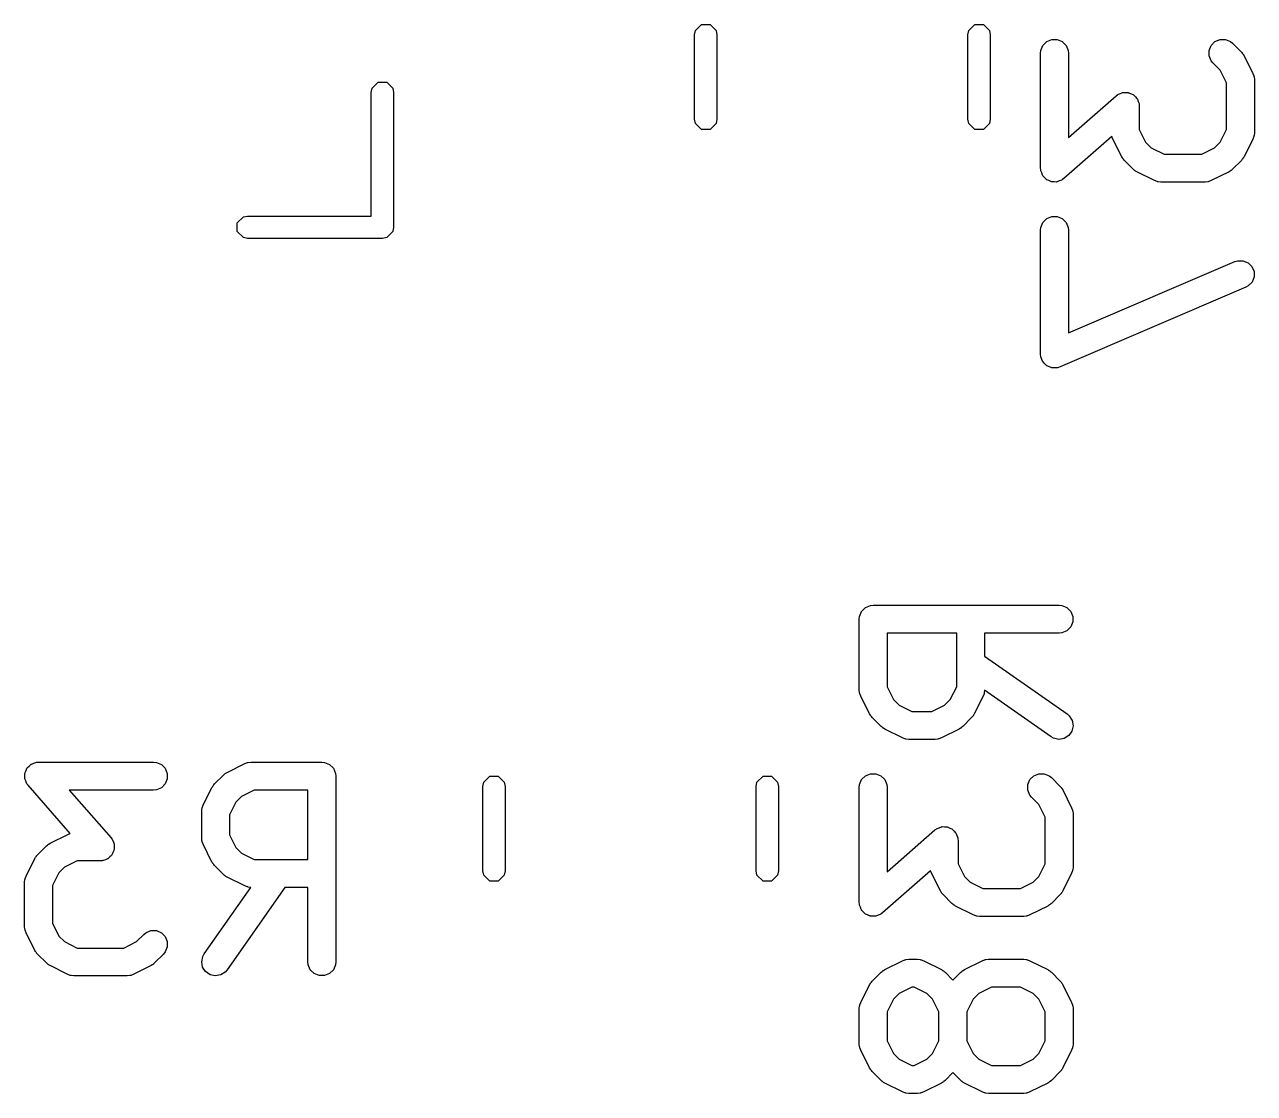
# Model space of a CAD drawing. Header units: inches. Extents: x -2.1 to 1.78, y 0.53 to 2.74.
# Drawn here: x 0.7968 to 1.0572, y 1.4672 to 1.6936 of the extents above; entities that cross this region are included whole.
import ezdxf

# ---------------------------------------------------------------- set-up
doc = ezdxf.new("R2010")
doc.units = ezdxf.units.IN
doc.header["$MEASUREMENT"] = 0
doc.layers.add('BLACK', color=250, linetype='CONTINUOUS')

msp = doc.modelspace()

# ---------------------------------------------------------------- linework, layer by layer
at = {"layer": 'BLACK', "linetype": 'CONTINUOUS'}
for p, q in [((0.93888, 1.69234), (0.94016, 1.69362)), ((0.94016, 1.69362), (0.94197, 1.69362)), ((0.94197, 1.69362), (0.94325, 1.69234)), ((0.99675, 1.69234), (0.99803, 1.69362)), ((0.99803, 1.69362), (0.99984, 1.69362)), ((0.99984, 1.69362), (1.00112, 1.69234)), ((0.9387, 1.69144), (0.93888, 1.69234)), ((0.9387, 1.67356), (0.9387, 1.69144)), ((0.94325, 1.69234), (0.94343, 1.69144)), ((0.94343, 1.69144), (0.94343, 1.67356)), ((0.99657, 1.69144), (0.99675, 1.69234)), ((0.99657, 1.67356), (0.99657, 1.69144)), ((1.00112, 1.69234), (1.0013, 1.69144)), ((1.0013, 1.69144), (1.0013, 1.67356)), ((1.01327, 1.69003), (1.01434, 1.69048)), ((1.01434, 1.69048), (1.01549, 1.69048)), ((1.01549, 1.69048), (1.01655, 1.69003)), ((1.04889, 1.69003), (1.04996, 1.69048)), ((1.04996, 1.69048), (1.05111, 1.69048)), ((1.05111, 1.69048), (1.05218, 1.69003)), ((1.01196, 1.68758), (1.01202, 1.68816)), ((1.01196, 1.66321), (1.01196, 1.68758)), ((1.01202, 1.68816), (1.01246, 1.68922)), ((1.01246, 1.68922), (1.01327, 1.69003)), ((1.01655, 1.69003), (1.01737, 1.68922)), ((1.01737, 1.68922), (1.01781, 1.68816)), ((1.01781, 1.68816), (1.01787, 1.68758)), ((1.01787, 1.68758), (1.01787, 1.66971)), ((1.04764, 1.68816), (1.04808, 1.68922)), ((1.04764, 1.687), (1.04764, 1.68816)), ((1.04808, 1.68922), (1.04889, 1.69003)), ((1.05218, 1.69003), (1.05262, 1.68967)), ((1.05262, 1.68967), (1.0545, 1.68779)), ((1.0545, 1.68779), (1.05468, 1.68757)), ((1.05468, 1.68757), (1.05474, 1.68752)), ((1.05474, 1.68752), (1.0548, 1.68743)), ((1.04808, 1.68594), (1.04764, 1.687)), ((1.04845, 1.68549), (1.04808, 1.68594)), ((1.04998, 1.68396), (1.04845, 1.68549)), ((1.0548, 1.68743), (1.05486, 1.68735)), ((1.05486, 1.68735), (1.05489, 1.68727)), ((1.05489, 1.68727), (1.05505, 1.68703)), ((1.05505, 1.68703), (1.05693, 1.68328)), ((1.05133, 1.68126), (1.04998, 1.68396)), ((1.05693, 1.68328), (1.05713, 1.68274)), ((1.05713, 1.68274), (1.05714, 1.68263)), ((1.05714, 1.68263), (1.05718, 1.68253)), ((1.05718, 1.68253), (1.05724, 1.68196)), ((0.87024, 1.67925), (0.87042, 1.68016)), ((0.87042, 1.68016), (0.87169, 1.68143)), ((0.87169, 1.68143), (0.8735, 1.68143)), ((0.8735, 1.68143), (0.87478, 1.68016)), ((0.87478, 1.68016), (0.87496, 1.67925)), ((1.05133, 1.6714), (1.05133, 1.68126)), ((1.05724, 1.68196), (1.05724, 1.67071)), ((0.87024, 1.65307), (0.87024, 1.67925)), ((0.87496, 1.67925), (0.87496, 1.65071)), ((1.01787, 1.66971), (1.02797, 1.67855)), ((1.02797, 1.67855), (1.02822, 1.67873)), ((1.02822, 1.67873), (1.02827, 1.67879)), ((1.02827, 1.67879), (1.02832, 1.67881)), ((1.02832, 1.67881), (1.02844, 1.67889)), ((1.02844, 1.67889), (1.02889, 1.67904)), ((1.02889, 1.67904), (1.02934, 1.67923)), ((1.02934, 1.67923), (1.02944, 1.67923)), ((1.02944, 1.67923), (1.02953, 1.67926)), ((1.02953, 1.67926), (1.03001, 1.67923)), ((1.03001, 1.67923), (1.03049, 1.67923)), ((1.03049, 1.67923), (1.03058, 1.67919)), ((1.03058, 1.67919), (1.03068, 1.67918)), ((1.03068, 1.67918), (1.03111, 1.67897)), ((1.03111, 1.67897), (1.03155, 1.67879)), ((1.03155, 1.67879), (1.03162, 1.67872)), ((1.03162, 1.67872), (1.03171, 1.67867)), ((1.03171, 1.67867), (1.03203, 1.67831)), ((1.03203, 1.67831), (1.03237, 1.67797)), ((1.03237, 1.67797), (1.03241, 1.67788)), ((1.03241, 1.67788), (1.03247, 1.6778)), ((1.03247, 1.6778), (1.03262, 1.67735)), ((1.03262, 1.67735), (1.03281, 1.67691)), ((1.03281, 1.67691), (1.03282, 1.67677)), ((1.03282, 1.67677), (1.03284, 1.67671)), ((1.03284, 1.67671), (1.03283, 1.67664)), ((1.03283, 1.67664), (1.03286, 1.67633)), ((1.03286, 1.67633), (1.03286, 1.6714)), ((0.93888, 1.67266), (0.9387, 1.67356)), ((0.94016, 1.67138), (0.93888, 1.67266)), ((0.94325, 1.67266), (0.94197, 1.67138)), ((0.94343, 1.67356), (0.94325, 1.67266)), ((0.99675, 1.67266), (0.99657, 1.67356)), ((0.99803, 1.67138), (0.99675, 1.67266)), ((1.00112, 1.67266), (0.99984, 1.67138)), ((1.0013, 1.67356), (1.00112, 1.67266)), ((0.94197, 1.67138), (0.94016, 1.67138)), ((0.99984, 1.67138), (0.99803, 1.67138)), ((1.02707, 1.66992), (1.01686, 1.66099)), ((1.02727, 1.66939), (1.02707, 1.66992)), ((1.02915, 1.66564), (1.02727, 1.66939)), ((1.03286, 1.6714), (1.03421, 1.66871)), ((1.04998, 1.66871), (1.05133, 1.6714)), ((1.05693, 1.66939), (1.05505, 1.66564)), ((1.05713, 1.66993), (1.05693, 1.66939)), ((1.05714, 1.67003), (1.05713, 1.66993)), ((1.05718, 1.67013), (1.05714, 1.67003)), ((1.05724, 1.67071), (1.05718, 1.67013)), ((1.03421, 1.66871), (1.03541, 1.66751)), ((1.03541, 1.66751), (1.03811, 1.66616)), ((1.04609, 1.66616), (1.04879, 1.66751)), ((1.04879, 1.66751), (1.04998, 1.66871)), ((1.0293, 1.66539), (1.02915, 1.66564)), ((1.02933, 1.66532), (1.0293, 1.66539)), ((1.0294, 1.66524), (1.02933, 1.66532)), ((1.02945, 1.66515), (1.0294, 1.66524)), ((1.02951, 1.6651), (1.02945, 1.66515)), ((1.0297, 1.66487), (1.02951, 1.6651)), ((1.03157, 1.66299), (1.0297, 1.66487)), ((1.03811, 1.66616), (1.04609, 1.66616)), ((1.0545, 1.66487), (1.05262, 1.66299)), ((1.05468, 1.6651), (1.0545, 1.66487)), ((1.05474, 1.66515), (1.05468, 1.6651)), ((1.0548, 1.66524), (1.05474, 1.66515)), ((1.05486, 1.66532), (1.0548, 1.66524)), ((1.05489, 1.66539), (1.05486, 1.66532)), ((1.05505, 1.66564), (1.05489, 1.66539)), ((1.01199, 1.6629), (1.01196, 1.66321)), ((1.01199, 1.66283), (1.01199, 1.6629)), ((1.012, 1.66277), (1.01199, 1.66283)), ((1.01202, 1.66263), (1.012, 1.66277)), ((1.0122, 1.66219), (1.01202, 1.66263)), ((1.01236, 1.66173), (1.0122, 1.66219)), ((1.01242, 1.66166), (1.01236, 1.66173)), ((1.01246, 1.66157), (1.01242, 1.66166)), ((1.0128, 1.66123), (1.01246, 1.66157)), ((1.0318, 1.66281), (1.03157, 1.66299)), ((1.03185, 1.66275), (1.0318, 1.66281)), ((1.03194, 1.66269), (1.03185, 1.66275)), ((1.03202, 1.66263), (1.03194, 1.66269)), ((1.03209, 1.6626), (1.03202, 1.66263)), ((1.03234, 1.66244), (1.03209, 1.6626)), ((1.03609, 1.66057), (1.03234, 1.66244)), ((1.05186, 1.66244), (1.04811, 1.66057)), ((1.0521, 1.6626), (1.05186, 1.66244)), ((1.05218, 1.66263), (1.0521, 1.6626)), ((1.05226, 1.66269), (1.05218, 1.66263)), ((1.05235, 1.66275), (1.05226, 1.66269)), ((1.0524, 1.66281), (1.05235, 1.66275)), ((1.05262, 1.66299), (1.0524, 1.66281)), ((1.01311, 1.66087), (1.0128, 1.66123)), ((1.0132, 1.66082), (1.01311, 1.66087)), ((1.01327, 1.66075), (1.0132, 1.66082)), ((1.01372, 1.66057), (1.01327, 1.66075)), ((1.01415, 1.66036), (1.01372, 1.66057)), ((1.01425, 1.66035), (1.01415, 1.66036)), ((1.01434, 1.66031), (1.01425, 1.66035)), ((1.01482, 1.66031), (1.01434, 1.66031)), ((1.0153, 1.66028), (1.01482, 1.66031)), ((1.01539, 1.66031), (1.0153, 1.66028)), ((1.01549, 1.66031), (1.01539, 1.66031)), ((1.01593, 1.6605), (1.01549, 1.66031)), ((1.01639, 1.66065), (1.01593, 1.6605)), ((1.0165, 1.66073), (1.01639, 1.66065)), ((1.01655, 1.66075), (1.0165, 1.66073)), ((1.01661, 1.66081), (1.01655, 1.66075)), ((1.01686, 1.66099), (1.01661, 1.66081)), ((1.03663, 1.66036), (1.03609, 1.66057)), ((1.03674, 1.66035), (1.03663, 1.66036)), ((1.03684, 1.66031), (1.03674, 1.66035)), ((1.03741, 1.66026), (1.03684, 1.66031)), ((1.04679, 1.66026), (1.03741, 1.66026)), ((1.04736, 1.66031), (1.04679, 1.66026)), ((1.04746, 1.66035), (1.04736, 1.66031)), ((1.04757, 1.66036), (1.04746, 1.66035)), ((1.04811, 1.66057), (1.04757, 1.66036)), ((0.84187, 1.65161), (0.84315, 1.65289)), ((0.84187, 1.6498), (0.84187, 1.65161)), ((0.84315, 1.65289), (0.84406, 1.65307)), ((0.84406, 1.65307), (0.87024, 1.65307)), ((1.01202, 1.65066), (1.01246, 1.65172)), ((1.01246, 1.65172), (1.01327, 1.65254)), ((1.01327, 1.65254), (1.01434, 1.65298)), ((1.01434, 1.65298), (1.01549, 1.65298)), ((1.01549, 1.65298), (1.01655, 1.65254)), ((1.01655, 1.65254), (1.01737, 1.65172)), ((1.01737, 1.65172), (1.01781, 1.65066)), ((0.84315, 1.64853), (0.84187, 1.6498)), ((0.84406, 1.64835), (0.84315, 1.64853)), ((0.8735, 1.64853), (0.8726, 1.64835)), ((0.87478, 1.6498), (0.8735, 1.64853)), ((0.87496, 1.65071), (0.87478, 1.6498)), ((1.01196, 1.65008), (1.01202, 1.65066)), ((1.01196, 1.62384), (1.01196, 1.65008)), ((1.01781, 1.65066), (1.01787, 1.65008)), ((1.01787, 1.65008), (1.01787, 1.62832)), ((0.8726, 1.64835), (0.84406, 1.64835)), ((1.01787, 1.62832), (1.05312, 1.64342)), ((1.05312, 1.64342), (1.05367, 1.6436)), ((1.05367, 1.6436), (1.05482, 1.64361)), ((1.05482, 1.64361), (1.05589, 1.64319)), ((1.05589, 1.64319), (1.05672, 1.64238)), ((1.05672, 1.64238), (1.05717, 1.64132)), ((1.05717, 1.64132), (1.05719, 1.64017)), ((1.05545, 1.638), (1.01608, 1.62112)), ((1.05595, 1.63828), (1.05545, 1.638)), ((1.05676, 1.6391), (1.05595, 1.63828)), ((1.05719, 1.64017), (1.05676, 1.6391)), ((1.01202, 1.62326), (1.01196, 1.62384)), ((1.01203, 1.62324), (1.01202, 1.62326)), ((1.01203, 1.62323), (1.01203, 1.62324)), ((1.01225, 1.62271), (1.01203, 1.62323)), ((1.01246, 1.6222), (1.01225, 1.62271)), ((1.01247, 1.62218), (1.01246, 1.6222)), ((1.01248, 1.62217), (1.01247, 1.62218)), ((1.01288, 1.62178), (1.01248, 1.62217)), ((1.01327, 1.62138), (1.01288, 1.62178)), ((1.01329, 1.62138), (1.01327, 1.62138)), ((1.0133, 1.62136), (1.01329, 1.62138)), ((1.01382, 1.62116), (1.0133, 1.62136)), ((1.01434, 1.62094), (1.01382, 1.62116)), ((1.01436, 1.62094), (1.01434, 1.62094)), ((1.01437, 1.62093), (1.01436, 1.62094)), ((1.01493, 1.62094), (1.01437, 1.62093)), ((1.01549, 1.62094), (1.01493, 1.62094)), ((1.01551, 1.62095), (1.01549, 1.62094)), ((1.01553, 1.62095), (1.01551, 1.62095)), ((1.01608, 1.62112), (1.01553, 1.62095)), ((0.97489, 1.57014), (0.97595, 1.57058)), ((0.97595, 1.57058), (0.97653, 1.57064)), ((0.97653, 1.57064), (1.0159, 1.57064)), ((1.0159, 1.57064), (1.01647, 1.57058)), ((1.01647, 1.57058), (1.01754, 1.57014)), ((0.97358, 1.56769), (0.97363, 1.56826)), ((0.97358, 1.55269), (0.97358, 1.56769)), ((0.97363, 1.56826), (0.97407, 1.56933)), ((0.97407, 1.56933), (0.97489, 1.57014)), ((1.01754, 1.57014), (1.01835, 1.56933)), ((1.01835, 1.56933), (1.01879, 1.56826)), ((1.01879, 1.56826), (1.01879, 1.56711)), ((1.01754, 1.56523), (1.01647, 1.56479)), ((1.01835, 1.56605), (1.01754, 1.56523)), ((1.01879, 1.56711), (1.01835, 1.56605)), ((0.9942, 1.56474), (0.97948, 1.56474)), ((0.97948, 1.56474), (0.97948, 1.55339)), ((0.9942, 1.55339), (0.9942, 1.56474)), ((1.0159, 1.56474), (1.0001, 1.56474)), ((1.0001, 1.56474), (1.0001, 1.55985)), ((1.01647, 1.56479), (1.0159, 1.56474)), ((1.0001, 1.55985), (1.01759, 1.54761)), ((0.97363, 1.55211), (0.97358, 1.55269)), ((0.97367, 1.55202), (0.97363, 1.55211)), ((0.97948, 1.55339), (0.98083, 1.55069)), ((0.99285, 1.55069), (0.9942, 1.55339)), ((1.00005, 1.55211), (1.00001, 1.55202)), ((1.0001, 1.55265), (1.00005, 1.55211)), ((1.01421, 1.54277), (1.0001, 1.55265)), ((0.97368, 1.55191), (0.97367, 1.55202)), ((0.97389, 1.55137), (0.97368, 1.55191)), ((0.97576, 1.54762), (0.97389, 1.55137)), ((0.98083, 1.55069), (0.98203, 1.54949)), ((0.98203, 1.54949), (0.98472, 1.54814)), ((0.98895, 1.54814), (0.99165, 1.54949)), ((0.99165, 1.54949), (0.99285, 1.55069)), ((0.99979, 1.55137), (0.99792, 1.54762)), ((1, 1.55191), (0.99979, 1.55137)), ((1.00001, 1.55202), (1, 1.55191)), ((0.97592, 1.54737), (0.97576, 1.54762)), ((0.97595, 1.5473), (0.97592, 1.54737)), ((0.97601, 1.54722), (0.97595, 1.5473)), ((0.97607, 1.54713), (0.97601, 1.54722)), ((0.97613, 1.54708), (0.97607, 1.54713)), ((0.97632, 1.54685), (0.97613, 1.54708)), ((0.97819, 1.54498), (0.97632, 1.54685)), ((0.98472, 1.54814), (0.98895, 1.54814)), ((0.99736, 1.54685), (0.99549, 1.54498)), ((0.99755, 1.54708), (0.99736, 1.54685)), ((0.99761, 1.54713), (0.99755, 1.54708)), ((0.99766, 1.54722), (0.99761, 1.54713)), ((0.99773, 1.5473), (0.99766, 1.54722)), ((0.99776, 1.54737), (0.99773, 1.5473)), ((0.99792, 1.54762), (0.99776, 1.54737)), ((1.01759, 1.54761), (1.01803, 1.54723)), ((1.01803, 1.54723), (1.01865, 1.54626)), ((0.97842, 1.54479), (0.97819, 1.54498)), ((0.97847, 1.54473), (0.97842, 1.54479)), ((0.97856, 1.54468), (0.97847, 1.54473)), ((0.97864, 1.54461), (0.97856, 1.54468)), ((0.97871, 1.54458), (0.97864, 1.54461)), ((0.97896, 1.54442), (0.97871, 1.54458)), ((0.98271, 1.54255), (0.97896, 1.54442)), ((0.99472, 1.54442), (0.99097, 1.54255)), ((0.99497, 1.54458), (0.99472, 1.54442)), ((0.99504, 1.54461), (0.99497, 1.54458)), ((0.99512, 1.54468), (0.99504, 1.54461)), ((0.99521, 1.54473), (0.99512, 1.54468)), ((0.99526, 1.54479), (0.99521, 1.54473)), ((0.99549, 1.54498), (0.99526, 1.54479)), ((1.01885, 1.54513), (1.0186, 1.544)), ((1.01865, 1.54626), (1.01885, 1.54513)), ((0.98325, 1.54234), (0.98271, 1.54255)), ((0.98335, 1.54234), (0.98325, 1.54234)), ((0.98345, 1.5423), (0.98335, 1.54234)), ((0.98403, 1.54224), (0.98345, 1.5423)), ((0.98965, 1.54224), (0.98403, 1.54224)), ((0.99023, 1.5423), (0.98965, 1.54224)), ((0.99033, 1.54234), (0.99023, 1.5423)), ((0.99043, 1.54234), (0.99033, 1.54234)), ((0.99097, 1.54255), (0.99043, 1.54234)), ((1.01471, 1.54249), (1.01421, 1.54277)), ((1.01583, 1.54224), (1.01471, 1.54249)), ((1.01697, 1.54244), (1.01583, 1.54224)), ((1.01794, 1.54306), (1.01697, 1.54244)), ((1.0186, 1.544), (1.01794, 1.54306)), ((0.79744, 1.53626), (0.7978, 1.53657)), ((0.7978, 1.53657), (0.79814, 1.53691)), ((0.79814, 1.53691), (0.79823, 1.53695)), ((0.79823, 1.53695), (0.79831, 1.53701)), ((0.79831, 1.53701), (0.79876, 1.53717)), ((0.79876, 1.53717), (0.79921, 1.53735)), ((0.79921, 1.53735), (0.79935, 1.53737)), ((0.79935, 1.53737), (0.7994, 1.53738)), ((0.7994, 1.53738), (0.79948, 1.53738)), ((0.79948, 1.53738), (0.79978, 1.53741)), ((0.79978, 1.53741), (0.82415, 1.53741)), ((0.82415, 1.53741), (0.82473, 1.53735)), ((0.82473, 1.53735), (0.82579, 1.53691)), ((0.82579, 1.53691), (0.82661, 1.5361)), ((0.83971, 1.53522), (0.84346, 1.5371)), ((0.84346, 1.5371), (0.844, 1.5373)), ((0.844, 1.5373), (0.8441, 1.53731)), ((0.8441, 1.53731), (0.8442, 1.53735)), ((0.8442, 1.53735), (0.84478, 1.53741)), ((0.84478, 1.53741), (0.85977, 1.53741)), ((0.85977, 1.53741), (0.86035, 1.53735)), ((0.86035, 1.53735), (0.86142, 1.53691)), ((0.86142, 1.53691), (0.86223, 1.5361)), ((0.79685, 1.53407), (0.79689, 1.53455)), ((0.79689, 1.53398), (0.79685, 1.53407)), ((0.79689, 1.53503), (0.79692, 1.53512)), ((0.79689, 1.53455), (0.79689, 1.53503)), ((0.79689, 1.53388), (0.79689, 1.53398)), ((0.79707, 1.53344), (0.79689, 1.53388)), ((0.79692, 1.53512), (0.79693, 1.53522)), ((0.79693, 1.53522), (0.79714, 1.53565)), ((0.79714, 1.53565), (0.79733, 1.5361)), ((0.79733, 1.5361), (0.7974, 1.53617)), ((0.7974, 1.53617), (0.79744, 1.53626)), ((0.82661, 1.5361), (0.82705, 1.53503)), ((0.82705, 1.53388), (0.82661, 1.53282)), ((0.82705, 1.53503), (0.82705, 1.53388)), ((0.83706, 1.53279), (0.83894, 1.53467)), ((0.83894, 1.53467), (0.83917, 1.53485)), ((0.83917, 1.53485), (0.83922, 1.53491)), ((0.83922, 1.53491), (0.83931, 1.53497)), ((0.83931, 1.53497), (0.83939, 1.53504)), ((0.83939, 1.53504), (0.83946, 1.53507)), ((0.83946, 1.53507), (0.83971, 1.53522)), ((0.86223, 1.5361), (0.86267, 1.53503)), ((0.86267, 1.53503), (0.86273, 1.53446)), ((0.86273, 1.53446), (0.86273, 1.49509)), ((0.89404, 1.53317), (0.89532, 1.53445)), ((0.89532, 1.53445), (0.89712, 1.53445)), ((0.89712, 1.53445), (0.8984, 1.53317)), ((0.95191, 1.53317), (0.95319, 1.53445)), ((0.95319, 1.53445), (0.955, 1.53445)), ((0.955, 1.53445), (0.95628, 1.53317)), ((0.97407, 1.53371), (0.97489, 1.53452)), ((0.97489, 1.53452), (0.97595, 1.53496)), ((0.97595, 1.53496), (0.9771, 1.53496)), ((0.9771, 1.53496), (0.97817, 1.53452)), ((0.97817, 1.53452), (0.97898, 1.53371)), ((1.00969, 1.53371), (1.01051, 1.53452)), ((1.01051, 1.53452), (1.01157, 1.53496)), ((1.01157, 1.53496), (1.01272, 1.53496)), ((1.01272, 1.53496), (1.01379, 1.53452)), ((1.01379, 1.53452), (1.01424, 1.53416)), ((1.01424, 1.53416), (1.01611, 1.53228)), ((0.79722, 1.53298), (0.79707, 1.53344)), ((0.79731, 1.53287), (0.79722, 1.53298)), ((0.79733, 1.53282), (0.79731, 1.53287)), ((0.79738, 1.53276), (0.79733, 1.53282)), ((0.79756, 1.53251), (0.79738, 1.53276)), ((0.80649, 1.5223), (0.79756, 1.53251)), ((0.82415, 1.5315), (0.80629, 1.5315)), ((0.80629, 1.5315), (0.81513, 1.5214)), ((0.82473, 1.53156), (0.82415, 1.5315)), ((0.82579, 1.532), (0.82473, 1.53156)), ((0.82661, 1.53282), (0.82579, 1.532)), ((0.83464, 1.52828), (0.83651, 1.53203)), ((0.83651, 1.53203), (0.83667, 1.53227)), ((0.83667, 1.53227), (0.8367, 1.53235)), ((0.8367, 1.53235), (0.83676, 1.53243)), ((0.83676, 1.53243), (0.83682, 1.53252)), ((0.83682, 1.53252), (0.83688, 1.53257)), ((0.83688, 1.53257), (0.83706, 1.53279)), ((0.84547, 1.5315), (0.84278, 1.53015)), ((0.85682, 1.5315), (0.84547, 1.5315)), ((0.85682, 1.51679), (0.85682, 1.5315)), ((0.89386, 1.53227), (0.89404, 1.53317)), ((0.89386, 1.51439), (0.89386, 1.53227)), ((0.8984, 1.53317), (0.89858, 1.53227)), ((0.89858, 1.53227), (0.89858, 1.51439)), ((0.95173, 1.53227), (0.95191, 1.53317)), ((0.95173, 1.51439), (0.95173, 1.53227)), ((0.95628, 1.53317), (0.95646, 1.53227)), ((0.95646, 1.53227), (0.95646, 1.51439)), ((0.97358, 1.53207), (0.97363, 1.53264)), ((0.97358, 1.5077), (0.97358, 1.53207)), ((0.97363, 1.53264), (0.97407, 1.53371)), ((0.97898, 1.53371), (0.97942, 1.53264)), ((0.97942, 1.53264), (0.97948, 1.53207)), ((0.97948, 1.53207), (0.97948, 1.5142)), ((1.00925, 1.53264), (1.00969, 1.53371)), ((1.00925, 1.53149), (1.00925, 1.53264)), ((1.00969, 1.53043), (1.00925, 1.53149)), ((1.01611, 1.53228), (1.0163, 1.53205)), ((1.0163, 1.53205), (1.01636, 1.532)), ((1.01636, 1.532), (1.01641, 1.53191)), ((1.01641, 1.53191), (1.01648, 1.53183)), ((1.01648, 1.53183), (1.01651, 1.53176)), ((1.01651, 1.53176), (1.01666, 1.53151)), ((1.01666, 1.53151), (1.01854, 1.52776)), ((0.84158, 1.52896), (0.84023, 1.52626)), ((0.84278, 1.53015), (0.84158, 1.52896)), ((1.01006, 1.52998), (1.00969, 1.53043)), ((1.0116, 1.52844), (1.01006, 1.52998)), ((0.83433, 1.52696), (0.83438, 1.52753)), ((0.83433, 1.52133), (0.83433, 1.52696)), ((0.83438, 1.52753), (0.83442, 1.52763)), ((0.83442, 1.52763), (0.83443, 1.52774)), ((0.83443, 1.52774), (0.83464, 1.52828)), ((0.84023, 1.52626), (0.84023, 1.52203)), ((1.01295, 1.52575), (1.0116, 1.52844)), ((1.01854, 1.52776), (1.01875, 1.52722)), ((1.01875, 1.52722), (1.01875, 1.52712)), ((1.01875, 1.52712), (1.01879, 1.52702)), ((1.01879, 1.52702), (1.01885, 1.52644)), ((1.01885, 1.52644), (1.01885, 1.5152)), ((0.99005, 1.52338), (0.99051, 1.52353)), ((0.99051, 1.52353), (0.99095, 1.52372)), ((0.99095, 1.52372), (0.99105, 1.52372)), ((0.99105, 1.52372), (0.99114, 1.52375)), ((0.99114, 1.52375), (0.99162, 1.52372)), ((0.99162, 1.52372), (0.9921, 1.52372)), ((0.9921, 1.52372), (0.99219, 1.52368)), ((0.99219, 1.52368), (0.99229, 1.52367)), ((0.99229, 1.52367), (0.99272, 1.52346)), ((0.99272, 1.52346), (0.99317, 1.52327)), ((1.01295, 1.51589), (1.01295, 1.52575)), ((0.80221, 1.52022), (0.80596, 1.5221)), ((0.80596, 1.5221), (0.80649, 1.5223)), ((0.81513, 1.5214), (0.81531, 1.52115)), ((0.81531, 1.52115), (0.81536, 1.5211)), ((0.81536, 1.5211), (0.81538, 1.52105)), ((0.81538, 1.52105), (0.81546, 1.52093)), ((0.81546, 1.52093), (0.81562, 1.52048)), ((0.83438, 1.52076), (0.83433, 1.52133)), ((0.84023, 1.52203), (0.84158, 1.51933)), ((0.97948, 1.5142), (0.98958, 1.52304)), ((0.98958, 1.52304), (0.98983, 1.52322)), ((0.98983, 1.52322), (0.98989, 1.52327)), ((0.98989, 1.52327), (0.98994, 1.5233)), ((0.98994, 1.5233), (0.99005, 1.52338)), ((0.99317, 1.52327), (0.99324, 1.5232)), ((0.99324, 1.5232), (0.99333, 1.52316)), ((0.99333, 1.52316), (0.99364, 1.5228)), ((0.99364, 1.5228), (0.99398, 1.52246)), ((0.99398, 1.52246), (0.99402, 1.52237)), ((0.99402, 1.52237), (0.99409, 1.52229)), ((0.99409, 1.52229), (0.99424, 1.52184)), ((0.99424, 1.52184), (0.99442, 1.5214)), ((0.99442, 1.5214), (0.99444, 1.52125)), ((0.99444, 1.52125), (0.99445, 1.5212)), ((0.99445, 1.5212), (0.99445, 1.52112)), ((0.99445, 1.52112), (0.99448, 1.52082)), ((0.99448, 1.52082), (0.99448, 1.51589)), ((0.79957, 1.5178), (0.80144, 1.51967)), ((0.80144, 1.51967), (0.80167, 1.51986)), ((0.80167, 1.51986), (0.80172, 1.51992)), ((0.80172, 1.51992), (0.80181, 1.51997)), ((0.80181, 1.51997), (0.80189, 1.52004)), ((0.80189, 1.52004), (0.80196, 1.52007)), ((0.80196, 1.52007), (0.80221, 1.52022)), ((0.81554, 1.51826), (0.81536, 1.51782)), ((0.81576, 1.51869), (0.81554, 1.51826)), ((0.81562, 1.52048), (0.8158, 1.52003)), ((0.8158, 1.51888), (0.81576, 1.51879)), ((0.81576, 1.51879), (0.81576, 1.51869)), ((0.8158, 1.52003), (0.8158, 1.51993)), ((0.8158, 1.51993), (0.81583, 1.51984)), ((0.81583, 1.51984), (0.8158, 1.51936)), ((0.8158, 1.51936), (0.8158, 1.51888)), ((0.83442, 1.52066), (0.83438, 1.52076)), ((0.83443, 1.52055), (0.83442, 1.52066)), ((0.83464, 1.52001), (0.83443, 1.52055)), ((0.83651, 1.51626), (0.83464, 1.52001)), ((0.84158, 1.51933), (0.84278, 1.51814)), ((0.79714, 1.51328), (0.79902, 1.51703)), ((0.79902, 1.51703), (0.79917, 1.51728)), ((0.79917, 1.51728), (0.7992, 1.51735)), ((0.7992, 1.51735), (0.79927, 1.51743)), ((0.79927, 1.51743), (0.79932, 1.51752)), ((0.79932, 1.51752), (0.79938, 1.51757)), ((0.79938, 1.51757), (0.79957, 1.5178)), ((0.80798, 1.51651), (0.80528, 1.51516)), ((0.81291, 1.51651), (0.80798, 1.51651)), ((0.81321, 1.51654), (0.81291, 1.51651)), ((0.81329, 1.51653), (0.81321, 1.51654)), ((0.81334, 1.51655), (0.81329, 1.51653)), ((0.81348, 1.51656), (0.81334, 1.51655)), ((0.81393, 1.51675), (0.81348, 1.51656)), ((0.81438, 1.5169), (0.81393, 1.51675)), ((0.81445, 1.51696), (0.81438, 1.5169)), ((0.81455, 1.517), (0.81445, 1.51696)), ((0.81489, 1.51734), (0.81455, 1.517)), ((0.81525, 1.51766), (0.81489, 1.51734)), ((0.81529, 1.51775), (0.81525, 1.51766)), ((0.81536, 1.51782), (0.81529, 1.51775)), ((0.83667, 1.51601), (0.83651, 1.51626)), ((0.8367, 1.51594), (0.83667, 1.51601)), ((0.83676, 1.51586), (0.8367, 1.51594)), ((0.83682, 1.51577), (0.83676, 1.51586)), ((0.83688, 1.51572), (0.83682, 1.51577)), ((0.83706, 1.5155), (0.83688, 1.51572)), ((0.84278, 1.51814), (0.84547, 1.51679)), ((0.84547, 1.51679), (0.85682, 1.51679)), ((0.99448, 1.51589), (0.99583, 1.51319)), ((1.0116, 1.51319), (1.01295, 1.51589)), ((0.79693, 1.51274), (0.79714, 1.51328)), ((0.80408, 1.51396), (0.80274, 1.51126)), ((0.80528, 1.51516), (0.80408, 1.51396)), ((0.83894, 1.51362), (0.83706, 1.5155)), ((0.83917, 1.51343), (0.83894, 1.51362)), ((0.83922, 1.51338), (0.83917, 1.51343)), ((0.83931, 1.51332), (0.83922, 1.51338)), ((0.83939, 1.51325), (0.83931, 1.51332)), ((0.83946, 1.51322), (0.83939, 1.51325)), ((0.83971, 1.51307), (0.83946, 1.51322)), ((0.84346, 1.51119), (0.83971, 1.51307)), ((0.89404, 1.51348), (0.89386, 1.51439)), ((0.89532, 1.5122), (0.89404, 1.51348)), ((0.8984, 1.51348), (0.89712, 1.5122)), ((0.89858, 1.51439), (0.8984, 1.51348)), ((0.95191, 1.51348), (0.95173, 1.51439)), ((0.95319, 1.5122), (0.95191, 1.51348)), ((0.95628, 1.51348), (0.955, 1.5122)), ((0.95646, 1.51439), (0.95628, 1.51348)), ((0.98868, 1.51441), (0.97847, 1.50547)), ((0.98889, 1.51387), (0.98868, 1.51441)), ((0.99076, 1.51012), (0.98889, 1.51387)), ((0.99583, 1.51319), (0.99703, 1.512)), ((1.0104, 1.512), (1.0116, 1.51319)), ((1.01854, 1.51387), (1.01666, 1.51012)), ((1.01875, 1.51442), (1.01854, 1.51387)), ((1.01879, 1.51462), (1.01875, 1.51452)), ((1.01875, 1.51452), (1.01875, 1.51442)), ((1.01885, 1.5152), (1.01879, 1.51462)), ((0.79683, 1.51196), (0.79689, 1.51253)), ((0.79683, 1.50258), (0.79683, 1.51196)), ((0.79689, 1.51253), (0.79693, 1.51263)), ((0.79693, 1.51263), (0.79693, 1.51274)), ((0.80274, 1.51126), (0.80274, 1.50328)), ((0.83486, 1.49678), (0.84473, 1.51089)), ((0.85194, 1.51088), (0.8397, 1.49339)), ((0.844, 1.51099), (0.84346, 1.51119)), ((0.8441, 1.51098), (0.844, 1.51099)), ((0.8442, 1.51094), (0.8441, 1.51098)), ((0.84473, 1.51089), (0.8442, 1.51094)), ((0.85682, 1.51088), (0.85194, 1.51088)), ((0.85682, 1.49509), (0.85682, 1.51088)), ((0.89712, 1.5122), (0.89532, 1.5122)), ((0.955, 1.5122), (0.95319, 1.5122)), ((0.99703, 1.512), (0.99972, 1.51065)), ((0.99972, 1.51065), (1.0077, 1.51065)), ((1.0077, 1.51065), (1.0104, 1.512)), ((0.99092, 1.50988), (0.99076, 1.51012)), ((0.99095, 1.50981), (0.99092, 1.50988)), ((0.99101, 1.50972), (0.99095, 1.50981)), ((0.99107, 1.50964), (0.99101, 1.50972)), ((0.99113, 1.50958), (0.99107, 1.50964)), ((0.99131, 1.50936), (0.99113, 1.50958)), ((0.99319, 1.50748), (0.99131, 1.50936)), ((1.01611, 1.50936), (1.01424, 1.50748)), ((1.0163, 1.50958), (1.01611, 1.50936)), ((1.01636, 1.50964), (1.0163, 1.50958)), ((1.01641, 1.50972), (1.01636, 1.50964)), ((1.01648, 1.50981), (1.01641, 1.50972)), ((1.01651, 1.50988), (1.01648, 1.50981)), ((1.01666, 1.51012), (1.01651, 1.50988)), ((0.97361, 1.50739), (0.97358, 1.5077)), ((0.9736, 1.50731), (0.97361, 1.50739)), ((0.97362, 1.50726), (0.9736, 1.50731)), ((0.97363, 1.50712), (0.97362, 1.50726)), ((0.97382, 1.50668), (0.97363, 1.50712)), ((0.97397, 1.50622), (0.97382, 1.50668)), ((0.97404, 1.50615), (0.97397, 1.50622)), ((0.97407, 1.50606), (0.97404, 1.50615)), ((0.97441, 1.50572), (0.97407, 1.50606)), ((0.97473, 1.50536), (0.97441, 1.50572)), ((0.97482, 1.50531), (0.97473, 1.50536)), ((0.97489, 1.50524), (0.97482, 1.50531)), ((0.97533, 1.50506), (0.97489, 1.50524)), ((0.97812, 1.50522), (0.978, 1.50514)), ((0.97817, 1.50524), (0.97812, 1.50522)), ((0.97822, 1.5053), (0.97817, 1.50524)), ((0.97847, 1.50547), (0.97822, 1.5053)), ((0.99341, 1.5073), (0.99319, 1.50748)), ((0.99347, 1.50724), (0.99341, 1.5073)), ((0.99355, 1.50718), (0.99347, 1.50724)), ((0.99364, 1.50712), (0.99355, 1.50718)), ((0.99371, 1.50709), (0.99364, 1.50712)), ((0.99396, 1.50693), (0.99371, 1.50709)), ((0.9977, 1.50505), (0.99396, 1.50693)), ((1.01347, 1.50693), (1.00972, 1.50505)), ((1.01372, 1.50709), (1.01347, 1.50693)), ((1.01379, 1.50712), (1.01372, 1.50709)), ((1.01387, 1.50718), (1.01379, 1.50712)), ((1.01396, 1.50724), (1.01387, 1.50718)), ((1.01401, 1.5073), (1.01396, 1.50724)), ((1.01424, 1.50748), (1.01401, 1.5073)), ((0.79689, 1.50201), (0.79683, 1.50258)), ((0.80274, 1.50328), (0.80408, 1.50058)), ((0.97576, 1.50484), (0.97533, 1.50506)), ((0.97586, 1.50484), (0.97576, 1.50484)), ((0.97595, 1.5048), (0.97586, 1.50484)), ((0.97643, 1.5048), (0.97595, 1.5048)), ((0.97691, 1.50477), (0.97643, 1.5048)), ((0.977, 1.5048), (0.97691, 1.50477)), ((0.9771, 1.5048), (0.977, 1.5048)), ((0.97755, 1.50498), (0.9771, 1.5048)), ((0.978, 1.50514), (0.97755, 1.50498)), ((0.99825, 1.50485), (0.9977, 1.50505)), ((0.99835, 1.50484), (0.99825, 1.50485)), ((0.99845, 1.5048), (0.99835, 1.50484)), ((0.99903, 1.50474), (0.99845, 1.5048)), ((1.0084, 1.50474), (0.99903, 1.50474)), ((1.00898, 1.5048), (1.0084, 1.50474)), ((1.00907, 1.50484), (1.00898, 1.5048)), ((1.00918, 1.50485), (1.00907, 1.50484)), ((1.00972, 1.50505), (1.00918, 1.50485)), ((0.79693, 1.50191), (0.79689, 1.50201)), ((0.79693, 1.50181), (0.79693, 1.50191)), ((0.79714, 1.50126), (0.79693, 1.50181)), ((0.79902, 1.49751), (0.79714, 1.50126)), ((0.80408, 1.50058), (0.80528, 1.49939)), ((0.82053, 1.49939), (0.82207, 1.50092)), ((0.82207, 1.50092), (0.82251, 1.50129)), ((0.82251, 1.50129), (0.82358, 1.50173)), ((0.82358, 1.50173), (0.82473, 1.50173)), ((0.82473, 1.50173), (0.82579, 1.50129)), ((0.82579, 1.50129), (0.82661, 1.50048)), ((0.82661, 1.50048), (0.82705, 1.49941)), ((0.79917, 1.49727), (0.79902, 1.49751)), ((0.80528, 1.49939), (0.80798, 1.49804)), ((0.80798, 1.49804), (0.81783, 1.49804)), ((0.81783, 1.49804), (0.82053, 1.49939)), ((0.82705, 1.49826), (0.82661, 1.4972)), ((0.82705, 1.49941), (0.82705, 1.49826)), ((0.7992, 1.4972), (0.79917, 1.49727)), ((0.79927, 1.49711), (0.7992, 1.4972)), ((0.79932, 1.49703), (0.79927, 1.49711)), ((0.79938, 1.49697), (0.79932, 1.49703)), ((0.79957, 1.49675), (0.79938, 1.49697)), ((0.80144, 1.49487), (0.79957, 1.49675)), ((0.80167, 1.49469), (0.80144, 1.49487)), ((0.82437, 1.49487), (0.82414, 1.49469)), ((0.82624, 1.49675), (0.82437, 1.49487)), ((0.82661, 1.4972), (0.82624, 1.49675)), ((0.83433, 1.49515), (0.83457, 1.49627)), ((0.83453, 1.49402), (0.83433, 1.49515)), ((0.83457, 1.49627), (0.83486, 1.49678)), ((0.85688, 1.49451), (0.85682, 1.49509)), ((0.86273, 1.49509), (0.86267, 1.49451)), ((0.97896, 1.49346), (0.98271, 1.49534)), ((0.98271, 1.49534), (0.98325, 1.49555)), ((0.98325, 1.49555), (0.98335, 1.49555)), ((0.98335, 1.49555), (0.98345, 1.49559)), ((0.98345, 1.49559), (0.98403, 1.49565)), ((0.98403, 1.49565), (0.9859, 1.49565)), ((0.9859, 1.49565), (0.98648, 1.49559)), ((0.98648, 1.49559), (0.98658, 1.49555)), ((0.98658, 1.49555), (0.98668, 1.49555)), ((0.98668, 1.49555), (0.98722, 1.49534)), ((0.98722, 1.49534), (0.99097, 1.49346)), ((0.99583, 1.49346), (0.99958, 1.49534)), ((0.99958, 1.49534), (1.00012, 1.49555)), ((1.00012, 1.49555), (1.00023, 1.49555)), ((1.00023, 1.49555), (1.00032, 1.49559)), ((1.00032, 1.49559), (1.0009, 1.49565)), ((1.0009, 1.49565), (1.0084, 1.49565)), ((1.0084, 1.49565), (1.00898, 1.49559)), ((1.00898, 1.49559), (1.00907, 1.49555)), ((1.00907, 1.49555), (1.00918, 1.49555)), ((1.00918, 1.49555), (1.00972, 1.49534)), ((1.00972, 1.49534), (1.01347, 1.49346)), ((0.80172, 1.49463), (0.80167, 1.49469)), ((0.80181, 1.49457), (0.80172, 1.49463)), ((0.80189, 1.49451), (0.80181, 1.49457)), ((0.80196, 1.49448), (0.80189, 1.49451)), ((0.80221, 1.49432), (0.80196, 1.49448)), ((0.80596, 1.49244), (0.80221, 1.49432)), ((0.8065, 1.49224), (0.80596, 1.49244)), ((0.80661, 1.49223), (0.8065, 1.49224)), ((0.80671, 1.49219), (0.80661, 1.49223)), ((0.80728, 1.49213), (0.80671, 1.49219)), ((0.81911, 1.49219), (0.81853, 1.49213)), ((0.8192, 1.49223), (0.81911, 1.49219)), ((0.81931, 1.49224), (0.8192, 1.49223)), ((0.81985, 1.49244), (0.81931, 1.49224)), ((0.8236, 1.49432), (0.81985, 1.49244)), ((0.82385, 1.49448), (0.8236, 1.49432)), ((0.82392, 1.49451), (0.82385, 1.49448)), ((0.824, 1.49457), (0.82392, 1.49451)), ((0.82409, 1.49463), (0.824, 1.49457)), ((0.82414, 1.49469), (0.82409, 1.49463)), ((0.83515, 1.49304), (0.83453, 1.49402)), ((0.83609, 1.49238), (0.83515, 1.49304)), ((0.83721, 1.49213), (0.83609, 1.49238)), ((0.83835, 1.49233), (0.83721, 1.49213)), ((0.83932, 1.49295), (0.83835, 1.49233)), ((0.8397, 1.49339), (0.83932, 1.49295)), ((0.85732, 1.49345), (0.85688, 1.49451)), ((0.85813, 1.49263), (0.85732, 1.49345)), ((0.8592, 1.49219), (0.85813, 1.49263)), ((0.86035, 1.49219), (0.8592, 1.49219)), ((0.86142, 1.49263), (0.86035, 1.49219)), ((0.86223, 1.49345), (0.86142, 1.49263)), ((0.86267, 1.49451), (0.86223, 1.49345)), ((0.97632, 1.49104), (0.97819, 1.49291)), ((0.97819, 1.49291), (0.97842, 1.4931)), ((0.97842, 1.4931), (0.97847, 1.49316)), ((0.97847, 1.49316), (0.97856, 1.49321)), ((0.97856, 1.49321), (0.97864, 1.49328)), ((0.97864, 1.49328), (0.97871, 1.49331)), ((0.97871, 1.49331), (0.97896, 1.49346)), ((0.99097, 1.49346), (0.99122, 1.49331)), ((0.99122, 1.49331), (0.99129, 1.49328)), ((0.99129, 1.49328), (0.99137, 1.49321)), ((0.99137, 1.49321), (0.99146, 1.49316)), ((0.99146, 1.49316), (0.99151, 1.4931)), ((0.99151, 1.4931), (0.99174, 1.49291)), ((0.99174, 1.49291), (0.9934, 1.49125)), ((0.9934, 1.49125), (0.99506, 1.49291)), ((0.99506, 1.49291), (0.99529, 1.4931)), ((0.99529, 1.4931), (0.99534, 1.49316)), ((0.99534, 1.49316), (0.99543, 1.49321)), ((0.99543, 1.49321), (0.99551, 1.49328)), ((0.99551, 1.49328), (0.99558, 1.49331)), ((0.99558, 1.49331), (0.99583, 1.49346)), ((1.01347, 1.49346), (1.01372, 1.49331)), ((1.01372, 1.49331), (1.01379, 1.49328)), ((1.01379, 1.49328), (1.01387, 1.49321)), ((1.01387, 1.49321), (1.01396, 1.49316)), ((1.01396, 1.49316), (1.01401, 1.4931)), ((1.01401, 1.4931), (1.01424, 1.49291)), ((1.01424, 1.49291), (1.01611, 1.49104)), ((0.81853, 1.49213), (0.80728, 1.49213)), ((0.97389, 1.48652), (0.97576, 1.49027)), ((0.97576, 1.49027), (0.97592, 1.49052)), ((0.97592, 1.49052), (0.97595, 1.49059)), ((0.97595, 1.49059), (0.97601, 1.49067)), ((0.97601, 1.49067), (0.97607, 1.49076)), ((0.97607, 1.49076), (0.97613, 1.49081)), ((0.97613, 1.49081), (0.97632, 1.49104)), ((0.98472, 1.48975), (0.98203, 1.4884)), ((0.98521, 1.48975), (0.98472, 1.48975)), ((0.9879, 1.4884), (0.98521, 1.48975)), ((1.0016, 1.48975), (0.9989, 1.4884)), ((1.0077, 1.48975), (1.0016, 1.48975)), ((1.0104, 1.4884), (1.0077, 1.48975)), ((1.01611, 1.49104), (1.0163, 1.49081)), ((1.0163, 1.49081), (1.01636, 1.49076)), ((1.01636, 1.49076), (1.01641, 1.49067)), ((1.01641, 1.49067), (1.01648, 1.49059)), ((1.01648, 1.49059), (1.01651, 1.49052)), ((1.01651, 1.49052), (1.01666, 1.49027)), ((1.01666, 1.49027), (1.01854, 1.48652)), ((0.98083, 1.4872), (0.97948, 1.4845)), ((0.98203, 1.4884), (0.98083, 1.4872)), ((0.9891, 1.4872), (0.9879, 1.4884)), ((0.99045, 1.4845), (0.9891, 1.4872)), ((0.9977, 1.4872), (0.99635, 1.4845)), ((0.9989, 1.4884), (0.9977, 1.4872)), ((1.0116, 1.4872), (1.0104, 1.4884)), ((1.01295, 1.4845), (1.0116, 1.4872)), ((0.97358, 1.4852), (0.97363, 1.48577)), ((0.97358, 1.4777), (0.97358, 1.4852)), ((0.97363, 1.48577), (0.97367, 1.48587)), ((0.97367, 1.48587), (0.97368, 1.48598)), ((0.97368, 1.48598), (0.97389, 1.48652)), ((0.97948, 1.4845), (0.97948, 1.4784)), ((0.99045, 1.4784), (0.99045, 1.4845)), ((0.99635, 1.4845), (0.99635, 1.4784)), ((1.01295, 1.4784), (1.01295, 1.4845)), ((1.01854, 1.48652), (1.01875, 1.48598)), ((1.01875, 1.48598), (1.01875, 1.48587)), ((1.01875, 1.48587), (1.01879, 1.48577)), ((1.01879, 1.48577), (1.01885, 1.4852)), ((1.01885, 1.4852), (1.01885, 1.4777)), ((0.97363, 1.47712), (0.97358, 1.4777)), ((0.97367, 1.47703), (0.97363, 1.47712)), ((0.97368, 1.47692), (0.97367, 1.47703)), ((0.97389, 1.47638), (0.97368, 1.47692)), ((0.97948, 1.4784), (0.98083, 1.4757)), ((0.9891, 1.4757), (0.99045, 1.4784)), ((0.99635, 1.4784), (0.9977, 1.4757)), ((1.0116, 1.4757), (1.01295, 1.4784)), ((1.01875, 1.47692), (1.01854, 1.47638)), ((1.01879, 1.47712), (1.01875, 1.47703)), ((1.01875, 1.47703), (1.01875, 1.47692)), ((1.01885, 1.4777), (1.01879, 1.47712)), ((0.97576, 1.47263), (0.97389, 1.47638)), ((0.98083, 1.4757), (0.98203, 1.4745)), ((0.98203, 1.4745), (0.98472, 1.47315)), ((0.98521, 1.47315), (0.9879, 1.4745)), ((0.9879, 1.4745), (0.9891, 1.4757)), ((0.9977, 1.4757), (0.9989, 1.4745)), ((0.9989, 1.4745), (1.0016, 1.47315)), ((1.0077, 1.47315), (1.0104, 1.4745)), ((1.0104, 1.4745), (1.0116, 1.4757)), ((1.01854, 1.47638), (1.01666, 1.47263)), ((0.97592, 1.47238), (0.97576, 1.47263)), ((0.97595, 1.47231), (0.97592, 1.47238)), ((0.97601, 1.47223), (0.97595, 1.47231)), ((0.97607, 1.47214), (0.97601, 1.47223)), ((0.97613, 1.47209), (0.97607, 1.47214)), ((0.97632, 1.47186), (0.97613, 1.47209)), ((0.97819, 1.46999), (0.97632, 1.47186)), ((0.98472, 1.47315), (0.98521, 1.47315)), ((0.9934, 1.47165), (0.99174, 1.46999)), ((0.99506, 1.46999), (0.9934, 1.47165)), ((1.0016, 1.47315), (1.0077, 1.47315)), ((1.01611, 1.47186), (1.01424, 1.46999)), ((1.0163, 1.47209), (1.01611, 1.47186)), ((1.01636, 1.47214), (1.0163, 1.47209)), ((1.01641, 1.47223), (1.01636, 1.47214)), ((1.01648, 1.47231), (1.01641, 1.47223)), ((1.01651, 1.47238), (1.01648, 1.47231)), ((1.01666, 1.47263), (1.01651, 1.47238)), ((0.97842, 1.4698), (0.97819, 1.46999)), ((0.97847, 1.46974), (0.97842, 1.4698)), ((0.97856, 1.46969), (0.97847, 1.46974)), ((0.97864, 1.46962), (0.97856, 1.46969)), ((0.97871, 1.46959), (0.97864, 1.46962)), ((0.97896, 1.46943), (0.97871, 1.46959)), ((0.98271, 1.46756), (0.97896, 1.46943)), ((0.99097, 1.46943), (0.98722, 1.46756)), ((0.99122, 1.46959), (0.99097, 1.46943)), ((0.99129, 1.46962), (0.99122, 1.46959)), ((0.99137, 1.46969), (0.99129, 1.46962)), ((0.99146, 1.46974), (0.99137, 1.46969)), ((0.99151, 1.4698), (0.99146, 1.46974)), ((0.99174, 1.46999), (0.99151, 1.4698)), ((0.99529, 1.4698), (0.99506, 1.46999)), ((0.99534, 1.46974), (0.99529, 1.4698)), ((0.99543, 1.46969), (0.99534, 1.46974)), ((0.99551, 1.46962), (0.99543, 1.46969)), ((0.99558, 1.46959), (0.99551, 1.46962)), ((0.99583, 1.46943), (0.99558, 1.46959)), ((0.99958, 1.46756), (0.99583, 1.46943)), ((1.01347, 1.46943), (1.00972, 1.46756)), ((1.01372, 1.46959), (1.01347, 1.46943)), ((1.01379, 1.46962), (1.01372, 1.46959)), ((1.01387, 1.46969), (1.01379, 1.46962)), ((1.01396, 1.46974), (1.01387, 1.46969)), ((1.01401, 1.4698), (1.01396, 1.46974)), ((1.01424, 1.46999), (1.01401, 1.4698)), ((0.98325, 1.46735), (0.98271, 1.46756)), ((0.98335, 1.46735), (0.98325, 1.46735)), ((0.98345, 1.4673), (0.98335, 1.46735)), ((0.98403, 1.46725), (0.98345, 1.4673)), ((0.9859, 1.46725), (0.98403, 1.46725)), ((0.98648, 1.4673), (0.9859, 1.46725)), ((0.98658, 1.46735), (0.98648, 1.4673)), ((0.98668, 1.46735), (0.98658, 1.46735)), ((0.98722, 1.46756), (0.98668, 1.46735)), ((1.00012, 1.46735), (0.99958, 1.46756)), ((1.00023, 1.46735), (1.00012, 1.46735)), ((1.00032, 1.4673), (1.00023, 1.46735)), ((1.0009, 1.46725), (1.00032, 1.4673)), ((1.0084, 1.46725), (1.0009, 1.46725)), ((1.00898, 1.4673), (1.0084, 1.46725)), ((1.00907, 1.46735), (1.00898, 1.4673)), ((1.00918, 1.46735), (1.00907, 1.46735)), ((1.00972, 1.46756), (1.00918, 1.46735))]:
    msp.add_line(p, q, dxfattribs=at)

doc.saveas('drawing.dxf')
